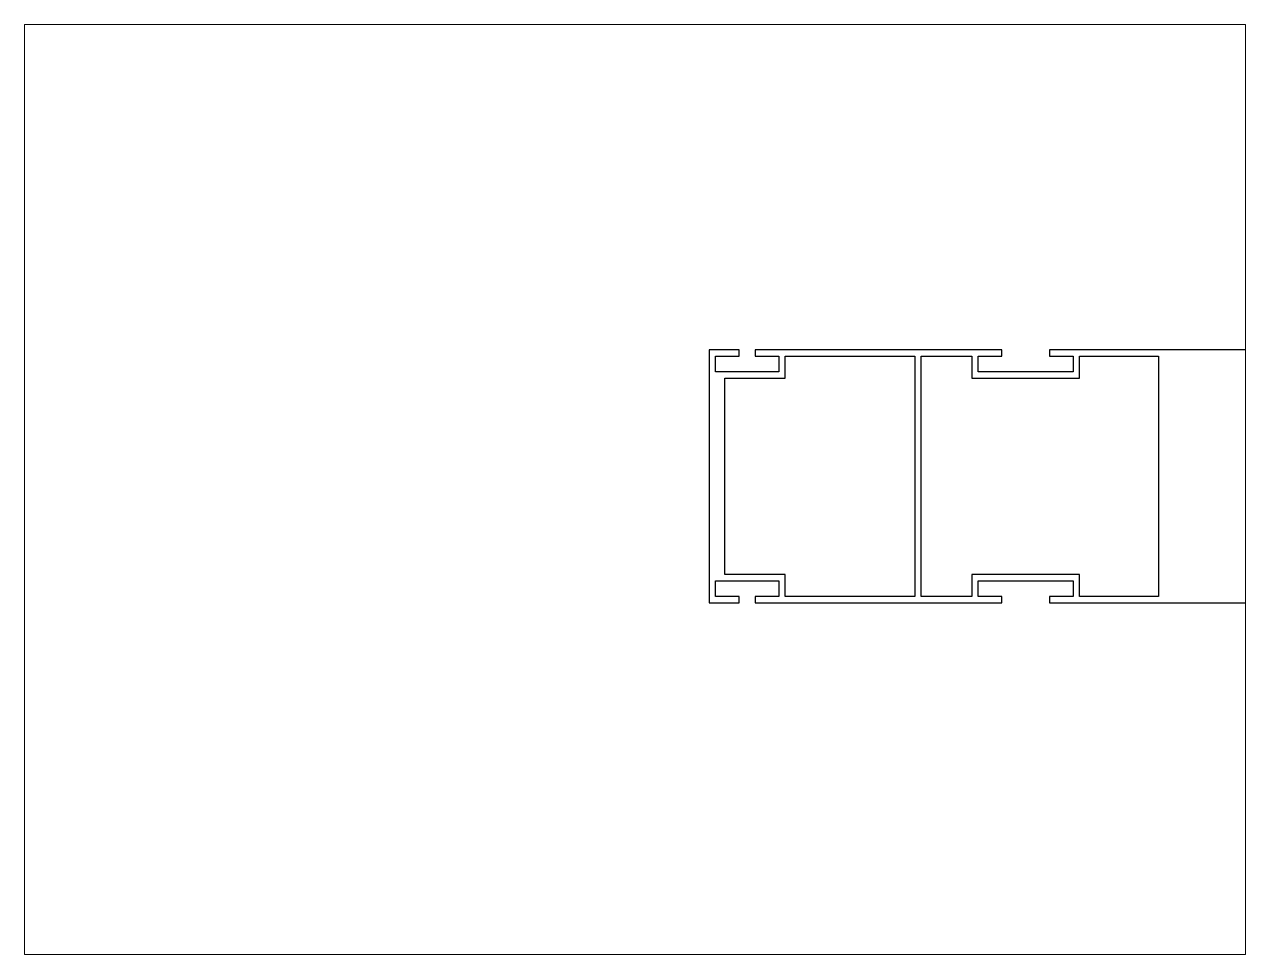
# Paper-space layout 'Layout1' of a CAD drawing. Extents: x 27 to 240, y 20 to 183.
# The model-space entities are those that its viewports show. They can reach past a viewport. Long polylines and large blocks are cut down to what shows.
import ezdxf

# ---------------------------------------------------------------- set-up
doc = ezdxf.new("R2010")
doc.units = 0
doc.header["$LTSCALE"] = 15
doc.layers.get('0').update_dxf_attribs({"linetype": 'CONTINUOUS'})

msp = doc.modelspace()

# ---------------------------------------------------------------- linework, layer by layer
at = {"color": 0, "linetype": 'CONTINUOUS', "ltscale": 0.05}
msp.add_lwpolyline([(399.42, 174.47), (321.42, 174.47), (321.42, 172.47), (328.92, 172.47), (328.92, 167.47), (298.92, 167.47), (298.92, 172.47), (306.42, 172.47), (306.42, 174.47), (228.42, 174.47), (228.42, 172.47), (235.92, 172.47), (235.92, 167.47), (215.92, 167.47), (215.92, 172.47), (223.42, 172.47), (223.42, 174.47), (213.92, 174.47), (213.92, 94.47), (223.42, 94.47), (223.42, 96.47), (215.92, 96.47), (215.92, 101.47), (235.92, 101.47), (235.92, 96.47), (228.42, 96.47), (228.42, 94.47), (306.42, 94.47), (306.42, 96.47), (298.92, 96.47), (298.92, 101.47), (328.92, 101.47), (328.92, 96.47), (321.42, 96.47), (321.42, 94.47), (399.42, 94.47)], dxfattribs=at)
for points in [[(278.92, 96.47), (237.92, 96.47), (237.92, 103.47), (218.92, 103.47), (218.92, 165.47), (237.92, 165.47), (237.92, 172.47), (278.92, 172.47)], [(330.92, 165.47), (330.92, 172.47), (355.92, 172.47), (355.92, 96.47), (330.92, 96.47), (330.92, 103.47), (296.92, 103.47), (296.92, 96.47), (280.92, 96.47), (280.92, 172.47), (296.92, 172.47), (296.92, 165.47)]]:
    msp.add_lwpolyline(points, close=True, dxfattribs=at)

psp = doc.layouts.get("Layout1")

# ---------------------------------------------------------------- viewports
at = {"layer": '0', "color": 0, "linetype": 'BYBLOCK', "ltscale": 0.05}
psp.add_viewport(center=(133.35, 101.6), size=(213.36, 162.56), view_center_point=(190.51, 130.3), view_height=293.8955, dxfattribs=at)

doc.saveas('drawing.dxf')
